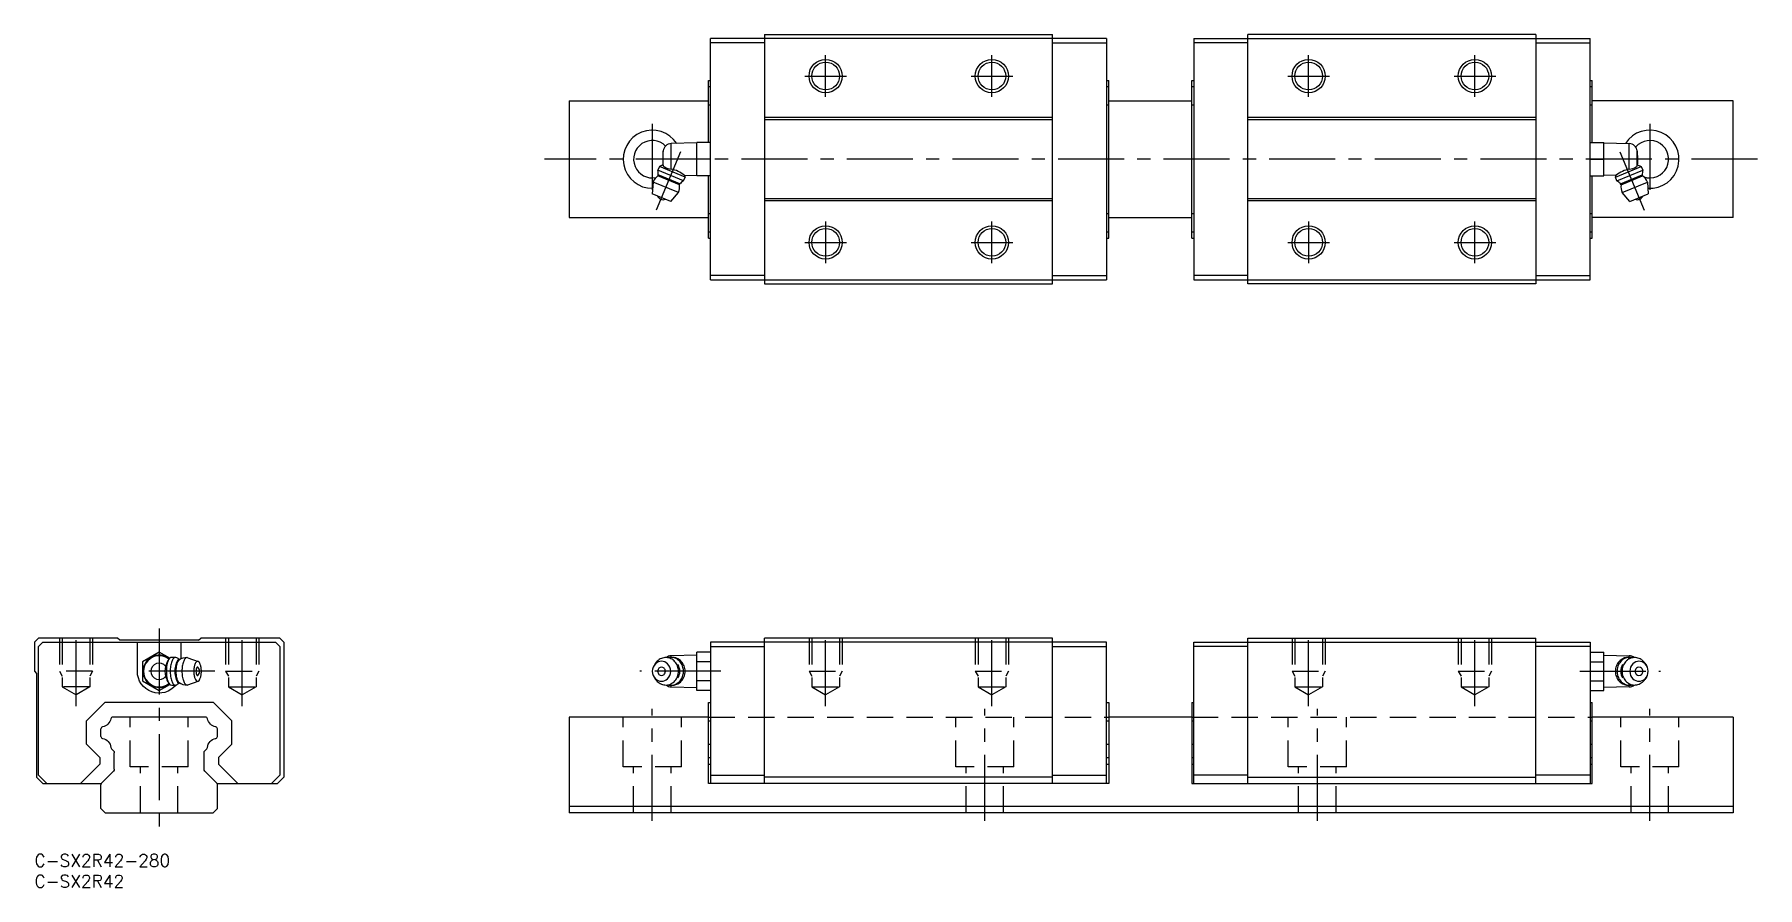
# Model space of a CAD drawing. Extents: x 0 to 415, y -8 to 197.
import ezdxf

# ---------------------------------------------------------------- set-up
doc = ezdxf.new("R2010")
doc.units = 0
doc.header["$LTSCALE"] = 0.5
doc.linetypes.add('CENTER', pattern=[50.8, 31.75, -6.35, 6.35, -6.35])
doc.linetypes.add('DASHED', pattern=[19.05, 12.7, -6.35])
for name, color, linetype in [('MSM_CENTER', 1, 'CENTER'), ('MSM_CONTINUOUS', 7, 'CONTINUOUS'), ('MSM_DASHED', 4, 'DASHED'), ('MSM_NARROW', 5, 'CONTINUOUS'), ('MSM_PART_NUMBER', 7, 'CONTINUOUS')]:
    doc.layers.add(name, color=color, linetype=linetype)
doc.styles.get("Standard").update_dxf_attribs({"font": 'txt.shx', "height": 3, "bigfont": 'bigfont.shx'})

# ---------------------------------------------------------------- blocks, each defined once
blk = doc.blocks.new('*U53')
at = {"layer": 'MSM_PART_NUMBER'}
blk.add_text('C-SX2R42-280', height=3, dxfattribs=at).set_placement((0, -3))
blk = doc.blocks.new('*U54')
at = {"layer": 'MSM_PART_NUMBER'}
blk.add_text('C-SX2R42', height=3, dxfattribs=at).set_placement((0, -8))

msp = doc.modelspace()

# ---------------------------------------------------------------- linework, layer by layer
at = {"layer": 'MSM_CENTER'}
for p, q in [((190.34, 182.15), (190.34, 192.15)), ((230.34, 182.15), (230.34, 192.15)), ((306.54, 182.15), (306.54, 192.15)), ((346.54, 182.15), (346.54, 192.15)), ((185.34, 187.15), (195.34, 187.15)), ((225.34, 187.15), (235.34, 187.15)), ((301.54, 187.15), (311.54, 187.15)), ((341.54, 187.15), (351.54, 187.15)), ((148.64, 175.65), (148.64, 158.65)), ((388.64, 175.65), (388.64, 158.65)), ((414.54, 167.15), (122.74, 167.15)), ((155.43, 168.94), (149.6, 154.89)), ((381.45, 168.94), (387.27, 154.89)), ((190.34, 152.15), (190.34, 142.15)), ((230.34, 142.15), (230.34, 152.15)), ((306.54, 152.15), (306.54, 142.15)), ((346.54, 142.15), (346.54, 152.15)), ((185.34, 147.15), (195.34, 147.15)), ((225.34, 147.15), (235.34, 147.15)), ((301.54, 147.15), (311.54, 147.15)), ((341.54, 147.15), (351.54, 147.15)), ((10, 35.59), (10, 54.3)), ((30, 54.29), (30, 5.97)), ((50, 35.59), (50, 54.3)), ((190.34, 35.59), (190.34, 54)), ((230.34, 35.59), (230.34, 54)), ((306.54, 35.59), (306.54, 54)), ((346.54, 35.59), (346.54, 54)), ((43.36, 44), (27.08, 44)), ((165.09, 44), (145.67, 44)), ((371.78, 44), (391.2, 44)), ((148.64, 8), (148.64, 35)), ((228.64, 8), (228.64, 35)), ((308.64, 8), (308.64, 35)), ((388.64, 8), (388.64, 35))]:
    msp.add_line(p, q, dxfattribs=at)
at = {"layer": 'MSM_CONTINUOUS'}
for p, q in [((162.64, 138.15), (162.64, 196.15)), ((257.94, 196.15), (162.64, 196.15)), ((175.64, 195.15), (162.64, 195.15)), ((175.64, 197.15), (244.94, 197.15)), ((175.64, 197.15), (175.64, 137.15)), ((244.94, 137.15), (244.94, 197.15)), ((244.94, 195.15), (257.94, 195.15)), ((257.94, 196.15), (257.94, 138.15)), ((278.94, 196.15), (278.94, 138.15)), ((278.94, 196.15), (374.24, 196.15)), ((291.94, 195.15), (278.94, 195.15)), ((291.94, 137.15), (291.94, 197.15)), ((361.24, 197.15), (291.94, 197.15)), ((361.24, 197.15), (361.24, 137.15)), ((361.24, 195.15), (374.24, 195.15)), ((374.24, 138.15), (374.24, 196.15)), ((162.14, 171.15), (162.14, 186.1)), ((162.14, 186.1), (162.64, 186.1)), ((162.14, 184.65), (162.64, 184.65)), ((257.94, 186.1), (258.44, 186.1)), ((257.94, 184.65), (258.44, 184.65)), ((258.44, 148.2), (258.44, 186.1)), ((278.44, 148.2), (278.44, 186.1)), ((278.44, 186.1), (278.94, 186.1)), ((278.44, 184.65), (278.94, 184.65)), ((374.24, 186.1), (374.74, 186.1)), ((374.24, 184.65), (374.74, 184.65)), ((374.74, 171.15), (374.74, 186.1)), ((128.64, 181.15), (128.64, 153.15)), ((128.64, 181.15), (162.14, 181.15)), ((162.14, 180.2), (162.64, 180.2)), ((257.94, 180.2), (258.44, 180.2)), ((258.44, 181.15), (278.44, 181.15)), ((278.44, 180.2), (278.94, 180.2)), ((374.24, 180.2), (374.74, 180.2)), ((408.64, 181.15), (374.74, 181.15)), ((408.64, 153.15), (408.64, 181.15)), ((244.94, 177.15), (175.64, 177.15)), ((244.94, 176.65), (175.64, 176.65)), ((361.24, 177.15), (291.94, 177.15)), ((361.24, 176.65), (291.94, 176.65)), ((159.34, 171.05), (153.19, 170.89)), ((153.19, 164.74), (153.19, 170.89)), ((162.64, 171.15), (159.34, 171.15)), ((159.34, 163.15), (159.34, 171.15)), ((374.24, 171.15), (377.54, 171.15)), ((377.54, 163.15), (377.54, 171.15)), ((377.54, 171.05), (383.68, 170.89)), ((383.68, 164.74), (383.68, 170.89)), ((151.26, 165.59), (151.26, 169.13)), ((162.64, 167.15), (159.34, 167.15)), ((374.24, 167.15), (377.54, 167.15)), ((385.62, 165.59), (385.62, 169.13)), ((150.34, 165.43), (149.96, 164.5)), ((156.15, 161.94), (149.96, 164.5)), ((150.08, 163.37), (149.99, 163.14)), ((155.16, 160.99), (149.99, 163.14)), ((155.26, 161.22), (150.08, 163.37)), ((151.19, 165.78), (150.34, 165.43)), ((156.53, 162.86), (150.34, 165.43)), ((156.15, 161.94), (156.53, 162.86)), ((156.34, 163.32), (159.34, 163.25)), ((162.64, 163.15), (159.34, 163.15)), ((162.14, 148.2), (162.14, 163.15)), ((374.24, 163.15), (377.54, 163.15)), ((374.74, 148.2), (374.74, 163.15)), ((380.53, 163.32), (377.54, 163.25)), ((380.34, 162.86), (386.53, 165.43)), ((380.72, 161.94), (380.34, 162.86)), ((380.72, 161.94), (386.91, 164.5)), ((381.61, 161.22), (386.79, 163.37)), ((381.71, 160.99), (386.88, 163.14)), ((385.68, 165.78), (386.53, 165.43)), ((386.53, 165.43), (386.91, 164.5)), ((386.79, 163.37), (386.88, 163.14)), ((148.84, 161.66), (148.64, 158.83)), ((153.07, 156.99), (148.64, 158.83)), ((154.94, 159.14), (148.84, 161.66)), ((153.07, 156.99), (154.94, 159.14)), ((155.16, 160.99), (155.26, 161.22)), ((244.94, 157.65), (175.64, 157.65)), ((361.24, 157.65), (291.94, 157.65)), ((381.71, 160.99), (381.61, 161.22)), ((381.94, 159.14), (388.03, 161.66)), ((383.8, 156.99), (381.94, 159.14)), ((383.8, 156.99), (388.24, 158.83)), ((388.03, 161.66), (388.24, 158.83)), ((162.14, 154.1), (162.64, 154.1)), ((244.94, 157.15), (175.64, 157.15)), ((257.94, 154.1), (258.44, 154.1)), ((278.44, 154.1), (278.94, 154.1)), ((361.24, 157.15), (291.94, 157.15)), ((374.24, 154.1), (374.74, 154.1)), ((128.64, 153.15), (162.14, 153.15)), ((162.14, 149.65), (162.64, 149.65)), ((257.94, 149.65), (258.44, 149.65)), ((258.44, 153.15), (278.44, 153.15)), ((278.44, 149.65), (278.94, 149.65)), ((374.24, 149.65), (374.74, 149.65)), ((408.64, 153.15), (374.74, 153.15)), ((162.14, 148.2), (162.64, 148.2)), ((257.94, 148.2), (258.44, 148.2)), ((278.44, 148.2), (278.94, 148.2)), ((374.24, 148.2), (374.74, 148.2)), ((175.64, 139.15), (162.64, 139.15)), ((162.64, 138.15), (257.94, 138.15)), ((175.64, 137.15), (244.94, 137.15)), ((244.94, 139.15), (257.94, 139.15)), ((291.94, 139.15), (278.94, 139.15)), ((278.94, 138.15), (374.24, 138.15)), ((361.24, 137.15), (291.94, 137.15)), ((361.24, 139.15), (374.24, 139.15)), ((0, 51), (1, 52)), ((0, 51), (0, 44)), ((20, 52), (1, 52)), ((1, 50), (2, 51)), ((1, 19), (1, 50)), ((2, 51), (58, 51)), ((20.5, 51.5), (20, 52)), ((39.5, 51.5), (20.5, 51.5)), ((24.75, 44), (24.75, 51)), ((35.25, 51), (35.25, 46.97)), ((39.5, 51.5), (40, 52)), ((59, 52), (40, 52)), ((58, 51), (59, 50)), ((60, 51), (59, 52)), ((59, 50), (59, 19)), ((60, 51), (60, 18.5)), ((257.94, 51), (162.64, 51)), ((162.64, 51), (162.64, 17)), ((162.64, 50), (175.64, 50)), ((244.94, 52), (175.64, 52)), ((175.64, 17), (175.64, 52)), ((244.94, 17), (244.94, 52)), ((244.94, 50), (257.94, 50)), ((257.94, 17), (257.94, 51)), ((257.94, 17), (257.94, 51)), ((278.94, 51), (374.24, 51)), ((278.94, 17), (278.94, 51)), ((278.94, 17), (278.94, 51)), ((291.94, 50), (278.94, 50)), ((291.94, 52), (361.24, 52)), ((291.94, 17), (291.94, 52)), ((361.24, 17), (361.24, 52)), ((374.24, 50), (361.24, 50)), ((374.24, 51), (374.24, 17)), ((30, 48.62), (26, 46.31)), ((26, 46.31), (26, 41.69)), ((32.55, 47.14), (30, 48.62)), ((32.29, 46.83), (32.52, 47.11)), ((33.93, 47.35), (33.05, 47.35)), ((34.95, 46.8), (34.22, 47.26)), ((34.95, 46.8), (34.85, 46.8)), ((36.92, 47.27), (39.37, 46.38)), ((149.43, 45.95), (149.07, 45.41)), ((153.43, 47.35), (153.05, 47.35)), ((159.34, 47.9), (153.19, 47.74)), ((153.19, 47.35), (153.19, 47.74)), ((162.64, 48.62), (159.34, 48.62)), ((159.34, 39.38), (159.34, 48.62)), ((162.64, 46.31), (159.34, 46.31)), ((374.24, 48.62), (377.54, 48.62)), ((374.24, 46.31), (377.54, 46.31)), ((377.54, 39.38), (377.54, 48.62)), ((377.54, 47.9), (383.68, 47.74)), ((383.44, 47.35), (383.83, 47.35)), ((383.68, 47.35), (383.68, 47.74)), ((387.45, 45.95), (387.81, 45.41)), ((0, 44), (0.5, 43.5)), ((0.5, 43.5), (0.5, 18.5)), ((26, 41.69), (30, 39.38)), ((36.92, 40.73), (39.37, 41.62)), ((149.07, 42.59), (149.43, 42.05)), ((162.64, 41.69), (159.34, 41.69)), ((374.24, 41.69), (377.54, 41.69)), ((387.81, 42.59), (387.45, 42.05)), ((30, 39.38), (32.55, 40.86)), ((32.29, 41.17), (32.52, 40.89)), ((33.05, 40.65), (33.93, 40.65)), ((34.95, 41.2), (34.22, 40.74)), ((34.85, 41.2), (34.95, 41.2)), ((153.05, 40.65), (153.43, 40.65)), ((153.19, 40.26), (153.19, 40.65)), ((153.19, 40.26), (159.34, 40.1)), ((162.64, 39.38), (159.34, 39.38)), ((374.24, 39.38), (377.54, 39.38)), ((383.68, 40.26), (377.54, 40.1)), ((383.83, 40.65), (383.44, 40.65)), ((383.68, 40.26), (383.68, 40.65)), ((16.95, 36.5), (12.5, 32.05)), ((43.05, 36.5), (16.95, 36.5)), ((43.05, 36.5), (47.5, 32.05)), ((162.14, 17), (162.14, 36.5)), ((162.14, 36.5), (162.64, 36.5)), ((257.94, 36.5), (258.44, 36.5)), ((258.44, 36.5), (258.44, 17)), ((278.44, 36.5), (278.44, 17)), ((278.44, 36.5), (278.94, 36.5)), ((374.24, 36.5), (374.74, 36.5)), ((374.74, 17), (374.74, 36.5)), ((12.5, 26.45), (12.5, 32.05)), ((16, 28.35), (16, 30.15)), ((41.14, 33), (18.86, 33)), ((44, 28.35), (44, 30.15)), ((47.5, 26.45), (47.5, 32.05)), ((128.64, 33), (128.64, 10)), ((162.14, 33), (128.64, 33)), ((162.14, 32.05), (162.64, 32.05)), ((257.94, 32.05), (258.44, 32.05)), ((278.44, 33), (258.44, 33)), ((278.44, 32.05), (278.94, 32.05)), ((374.24, 32.05), (374.74, 32.05)), ((408.64, 33), (374.74, 33)), ((408.64, 33), (408.64, 10)), ((12.5, 26.45), (15.7, 23.25)), ((18.99, 24.91), (18.54, 25.36)), ((41.01, 24.91), (41.46, 25.36)), ((47.5, 26.45), (44.3, 23.25)), ((162.14, 26.45), (162.64, 26.45)), ((257.94, 26.45), (258.44, 26.45)), ((278.44, 26.45), (278.94, 26.45)), ((374.24, 26.45), (374.74, 26.45)), ((11.05, 17), (15.7, 21.65)), ((15.7, 23.25), (15.7, 21.65)), ((19.2, 20.49), (19.2, 24.41)), ((40.8, 20.49), (40.8, 24.41)), ((44.3, 23.25), (44.3, 21.65)), ((48.95, 17), (44.3, 21.65)), ((162.14, 23.25), (162.64, 23.25)), ((162.14, 21.65), (162.64, 21.65)), ((257.94, 23.25), (258.44, 23.25)), ((257.94, 21.65), (258.44, 21.65)), ((278.44, 23.25), (278.94, 23.25)), ((278.44, 21.65), (278.94, 21.65)), ((374.24, 23.25), (374.74, 23.25)), ((374.24, 21.65), (374.74, 21.65)), ((0.5, 18.5), (2, 17)), ((3, 17), (1, 19)), ((2, 17), (16.06, 17)), ((16, 11), (16, 16.71)), ((16.21, 17.21), (18.99, 19.99)), ((43.79, 17.21), (41.01, 19.99)), ((43.94, 17), (58.5, 17)), ((44, 11), (44, 16.71)), ((59, 19), (57, 17)), ((58.5, 17), (60, 18.5)), ((258.44, 17), (162.14, 17)), ((162.64, 19), (175.64, 19)), ((244.94, 18.5), (175.64, 18.5)), ((244.94, 19), (257.94, 19)), ((278.44, 17), (374.74, 17)), ((291.94, 19), (278.94, 19)), ((291.94, 18.5), (361.24, 18.5)), ((374.24, 19), (361.24, 19)), ((17, 10), (16, 11)), ((17, 10), (43, 10)), ((43, 10), (44, 11)), ((408.64, 11.5), (128.64, 11.5)), ((408.64, 10), (128.64, 10))]:
    msp.add_line(p, q, dxfattribs=at)
for centre in [(190.34, 187.15), (230.34, 187.15), (306.54, 187.15), (346.54, 187.15), (190.34, 147.15), (230.34, 147.15), (306.54, 147.15), (346.54, 147.15)]:
    msp.add_circle(centre, 3.32, dxfattribs=at)
for centre, radius, start, end in [((148.64, 167.15), 7, 32.6278, 270.7457), ((388.64, 167.15), 7, 265.9215, 147.4736), ((148.64, 167.15), 4.5, 44.6946, 281.3415), ((153.24, 168.89), 2, 91.5, 173.1091), ((383.63, 168.89), 2, 6.8909, 88.5), ((388.64, 167.15), 4.5, 251.2832, 139.2162), ((167.64, 167.15), 16.5, 173.1091, 184.7557), ((369.24, 167.15), 16.5, 355.2443, 6.8909), ((151.91, 160.45), 3.3, 125.5333, 158.4184), ((144.09, 163.28), 6, 0.8534, 11.7682), ((164.47, 170.12), 13.97, 198.0916, 198.8983), ((152.01, 166.01), 0.868, 208.9727, 237.3262), ((153.73, 169.12), 4.41, 240.3675, 262.9869), ((152.05, 157.98), 6.85, 51.2501, 80.4483), ((159.44, 156.92), 6, 123.2318, 134.1466), ((164.91, 166.6), 9.18, 200.9384, 204.0681), ((371.96, 166.6), 9.18, 335.9319, 339.0616), ((384.82, 157.98), 6.85, 99.5517, 128.7499), ((377.44, 156.92), 6, 45.8534, 56.7682), ((383.15, 169.12), 4.41, 277.0131, 299.6325), ((384.86, 166.01), 0.868, 302.6738, 331.0273), ((372.4, 170.12), 13.97, 341.1017, 341.9084), ((392.79, 163.28), 6, 168.2318, 179.1466), ((384.97, 160.45), 3.3, 21.5816, 54.4667), ((151.21, 158.78), 1.37, 200.7713, 294.2287), ((151.91, 160.45), 3.3, 336.5816, 9.4667), ((384.97, 160.45), 3.3, 170.5333, 203.4184), ((385.66, 158.78), 1.37, 245.7713, 339.2287), ((16.79, 44), 6.53, 115.3093, 115.3192), ((43.21, 44), 6.53, 64.6808, 64.6907), ((183.55, 44), 6.53, 64.6808, 64.6907), ((223.55, 44), 6.53, 64.6808, 64.6907), ((299.75, 44), 6.53, 64.6808, 64.6907), ((339.75, 44), 6.53, 64.6808, 64.6907), ((30, 44), 3.9, 50.9718, 309.0282), ((30, 44), 3.74, 51.0329, 308.9671), ((30, 44), 1.98, 38.259, 321.741), ((39.42, 42.89), 8.2, 155.5597, 163.4295), ((38.25, 44.22), 6.52, 160.718, 176.1614), ((33.88, 45.48), 2.09, 139.5538, 157.3697), ((34.24, 45.62), 2.27, 139.598, 160.8002), ((33.04, 46.67), 0.68, 89.8146, 141.4349), ((39.01, 44.28), 6.35, 163.1981, 173.801), ((35.82, 45.29), 3, 146.419, 163.9372), ((34.1, 46.47), 0.918, 109.5055, 148.4502), ((33.93, 46.8), 0.551, 57.5252, 104.1804), ((38.78, 44.27), 4.99, 160.0114, 176.868), ((35.89, 45.35), 1.9, 139.598, 160.8002), ((37.5, 44.74), 3.41, 153.6234, 167.265), ((34.89, 46.23), 0.569, 93.4944, 141.4349), ((35.57, 45.73), 1.24, 128.03, 154.984), ((36.69, 44.01), 3.29, 89.1369, 124.9824), ((42.58, 44.13), 7.09, 166.5793, 176.0477), ((39.5, 44.9), 3.92, 152.982, 167.0658), ((37.25, 46.09), 1.38, 126.0403, 154.4616), ((36.74, 46.78), 0.519, 70.0924, 125.2235), ((41.1, 44.71), 2.69, 151.4947, 166.6232), ((39.52, 45.6), 0.885, 121.2698, 153.2617), ((39.24, 46.03), 0.371, 61.134, 118.866), ((38.96, 45.6), 0.885, 26.7383, 58.7302), ((37.38, 44.71), 2.69, 13.3768, 28.5053), ((151.17, 44), 2.53, 134.7224, 225.2776), ((150.85, 44.31), 2.09, 45.5005, 134.4995), ((152.05, 44.19), 3.16, 123.7997, 146.1384), ((151.91, 44.39), 2.91, 100.3514, 123.7661), ((151.89, 44.48), 2.82, 76.348, 100.2493), ((153.24, 45.74), 2, 91.5, 128.7532), ((150.54, 44), 2.53, 314.7224, 45.2776), ((153.05, 44.41), 2.94, 80.5353, 103.929), ((151.86, 44.37), 2.94, 52.9859, 76.2524), ((153.42, 44.41), 2.94, 53.8898, 89.8488), ((153.04, 44.41), 2.95, 57.3307, 80.285), ((151.7, 44.16), 3.2, 30.981, 52.964), ((151.48, 44.02), 3.46, 10.1721, 31.0278), ((152.9, 44.2), 3.19, 35.5149, 57.2955), ((152.28, 44), 2.98, 327.435, 32.5652), ((153.25, 44.17), 3.23, 31.5185, 53.9499), ((152.68, 44.04), 3.46, 14.9361, 35.548), ((153.02, 44.03), 3.51, 10.3156, 31.5664), ((383.85, 44.03), 3.51, 148.4336, 169.6844), ((384.19, 44.04), 3.46, 144.452, 165.0639), ((383.62, 44.17), 3.23, 126.0501, 148.4815), ((383.97, 44.2), 3.19, 122.7045, 144.4851), ((384.6, 44), 2.98, 147.4348, 212.565), ((383.45, 44.41), 2.94, 90.1512, 126.1102), ((385.4, 44.02), 3.46, 148.9722, 169.8279), ((383.84, 44.41), 2.95, 99.715, 122.6693), ((385.17, 44.16), 3.2, 127.036, 149.019), ((385.02, 44.37), 2.94, 103.7476, 127.0141), ((383.82, 44.41), 2.94, 76.071, 99.4647), ((383.63, 45.74), 2, 51.2468, 88.5), ((386.34, 44), 2.53, 134.7224, 225.2776), ((384.99, 44.48), 2.82, 79.7507, 103.652), ((386.02, 44.31), 2.09, 45.5005, 134.4995), ((384.96, 44.39), 2.91, 56.2339, 79.6486), ((384.83, 44.19), 3.16, 33.8616, 56.2003), ((385.7, 44), 2.53, 314.7224, 45.2776), ((35.49, 44), 4.12, 162.6982, 197.3018), ((39.42, 45.11), 8.2, 196.5705, 204.4403), ((40.4, 44), 8.68, 175.683, 184.317), ((38.25, 43.78), 6.52, 183.8386, 199.282), ((33.88, 42.52), 2.09, 202.6303, 220.4462), ((34.24, 42.38), 2.27, 199.1998, 220.402), ((41.22, 44), 8.58, 173.5184, 186.4816), ((39.01, 43.72), 6.35, 186.199, 196.8019), ((35.82, 42.71), 3, 196.0628, 213.581), ((41.04, 44), 7.26, 175.683, 184.317), ((38.78, 43.73), 4.99, 183.132, 199.9886), ((41.27, 44), 7.26, 175.8885, 184.1115), ((40.07, 44.11), 6.05, 166.8119, 176.1003), ((40.07, 43.89), 6.05, 183.8997, 193.1881), ((35.89, 42.65), 1.9, 199.1998, 220.402), ((37.5, 43.26), 3.41, 192.735, 206.3766), ((35.57, 42.27), 1.24, 205.016, 231.97), ((44.04, 44), 8.56, 175.825, 184.175), ((42.58, 43.87), 7.09, 183.9523, 193.4207), ((39.5, 43.1), 3.92, 192.9342, 207.018), ((44.54, 44), 6.22, 175.683, 184.317), ((43.41, 44.11), 5.09, 166.0541, 175.9315), ((43.41, 43.89), 5.09, 184.0685, 193.9459), ((41.1, 43.29), 2.69, 193.3768, 208.5053), ((39.52, 42.4), 0.885, 206.7383, 238.7302), ((41.42, 44), 2.56, 173.7782, 186.2218), ((40.8, 44.08), 1.94, 164.0092, 174.023), ((40.8, 43.92), 1.94, 185.977, 195.9908), ((39.88, 44.35), 0.977, 148.743, 164.6112), ((39.88, 43.65), 0.977, 195.3888, 211.257), ((39.32, 44.7), 0.321, 116.9113, 150.4592), ((39.32, 43.3), 0.321, 209.5408, 243.0887), ((39.24, 41.97), 0.371, 241.134, 298.866), ((39.24, 44.85), 0.155, 58.6993, 113.8023), ((39.24, 43.15), 0.155, 246.1977, 301.3007), ((38.4, 44), 1.34, 313.2338, 46.7662), ((38.96, 42.4), 0.885, 301.2698, 333.2617), ((37.38, 43.29), 2.69, 331.4947, 346.6232), ((35.06, 44.11), 5.09, 4.0685, 13.9459), ((35.06, 43.89), 5.09, 346.0541, 355.9315), ((33.94, 44), 6.22, 355.683, 4.317), ((150.85, 43.69), 2.09, 225.5005, 314.4995), ((152.05, 43.81), 3.15, 213.8629, 236.2875), ((150.99, 44), 1.06, 134.7224, 225.2776), ((150.85, 44.13), 0.872, 45.5005, 134.4995), ((150.85, 43.87), 0.872, 225.5005, 314.4995), ((150.72, 44), 1.06, 314.7224, 45.2776), ((151.7, 43.84), 3.2, 307.1224, 329.1003), ((151.47, 43.98), 3.46, 329.0534, 349.9059), ((152.9, 43.8), 3.19, 302.7045, 324.4851), ((151.38, 44), 3.55, 349.7879, 10.29), ((153.25, 43.83), 3.23, 306.0501, 328.4815), ((152.68, 43.96), 3.46, 324.452, 345.0638), ((153.02, 43.97), 3.51, 328.4336, 349.6844), ((152.53, 44), 3.61, 344.994, 15.006), ((152.91, 44), 3.62, 349.6015, 10.3985), ((383.96, 44), 3.62, 169.6015, 190.3985), ((383.85, 43.97), 3.51, 190.3156, 211.5664), ((384.34, 44), 3.61, 164.994, 195.006), ((384.19, 43.96), 3.46, 194.9362, 215.548), ((383.62, 43.83), 3.23, 211.5185, 233.9499), ((383.97, 43.8), 3.19, 215.5149, 237.2955), ((385.49, 44), 3.55, 169.71, 190.2121), ((385.4, 43.98), 3.46, 190.0941, 210.9466), ((385.18, 43.84), 3.2, 210.8997, 232.8776), ((386.02, 43.69), 2.09, 225.5005, 314.4995), ((386.15, 44), 1.06, 134.7224, 225.2776), ((386.02, 44.13), 0.872, 45.5005, 134.4995), ((386.02, 43.87), 0.872, 225.5005, 314.4995), ((384.83, 43.81), 3.15, 303.7125, 326.1371), ((385.89, 44), 1.06, 314.7224, 45.2776), ((33.04, 41.33), 0.68, 218.5651, 270.1854), ((34.1, 41.53), 0.918, 211.5498, 250.4945), ((33.93, 41.2), 0.551, 255.8196, 302.4748), ((34.89, 41.77), 0.569, 218.5651, 266.5056), ((36.69, 43.99), 3.29, 235.0186, 270.862), ((37.25, 41.91), 1.38, 205.5384, 233.9597), ((36.74, 41.22), 0.519, 234.7765, 289.9076), ((151.91, 43.61), 2.91, 236.3214, 259.7399), ((151.89, 43.52), 2.82, 259.8421, 283.7431), ((153.24, 42.26), 2, 231.2468, 268.5), ((153.05, 43.59), 2.94, 256.0709, 279.4649), ((151.85, 43.63), 2.94, 283.8385, 307.1008), ((153.42, 43.59), 2.94, 270.1167, 306.1107), ((153.04, 43.59), 2.95, 279.715, 302.6693), ((383.45, 43.59), 2.94, 233.8893, 269.8833), ((383.84, 43.59), 2.95, 237.3307, 260.285), ((385.02, 43.63), 2.94, 232.8992, 256.1615), ((383.82, 43.59), 2.94, 260.5351, 283.9291), ((383.63, 42.26), 2, 271.5, 308.7532), ((384.99, 43.52), 2.82, 256.2569, 280.1579), ((384.97, 43.61), 2.91, 280.2601, 303.6786), ((16.5, 30.15), 0.5, 100.6497, 180), ((18.86, 32.5), 0.5, 90, 169.2555), ((41.14, 32.5), 0.5, 10.7445, 90), ((43.5, 30.15), 0.5, 0, 79.3503), ((16.5, 28.35), 0.5, 180, 259.3503), ((18.9, 25.71), 0.5, 185.1338, 225), ((41.1, 25.71), 0.5, 315, 354.8662), ((43.5, 28.35), 0.5, 280.6497, 0), ((16.7, 16.71), 0.7, 135, 180), ((43.3, 16.71), 0.7, 0, 45)]:
    msp.add_arc(centre, radius, start, end, dxfattribs=at)
at = {"layer": 'MSM_CONTINUOUS', "extrusion": (0, 0, -1)}
for centre, radius, start, end in [((-30, 44), 5.25, 219.4115, 0), ((-15.95, 33.05), 2.45, 190.7467, 259.3484), ((-44.05, 33.05), 2.45, 280.6516, 349.2533), ((-15.95, 25.45), 2.45, 100.6519, 174.8643), ((-18.5, 24.41), 0.7, 135, 180), ((-41.5, 24.41), 0.7, 360, 45), ((-44.05, 25.45), 2.45, 5.1357, 79.3481), ((-18.5, 20.49), 0.7, 180, 225), ((-41.5, 20.49), 0.7, 315, 0)]:
    msp.add_arc(centre, radius, start, end, dxfattribs=at)
at = {"layer": 'MSM_DASHED'}
for p, q in [((6, 52), (6, 44)), ((6.68, 52), (6.68, 40.25)), ((13.32, 52), (13.32, 40.25)), ((14, 52), (14, 44)), ((46, 52), (46, 44)), ((46.68, 52), (46.68, 40.25)), ((53.32, 52), (53.32, 40.25)), ((54, 52), (54, 44)), ((186.34, 52), (186.34, 44)), ((187.01, 52), (187.01, 40.25)), ((193.66, 52), (193.66, 40.25)), ((194.34, 52), (194.34, 44)), ((226.34, 52), (226.34, 44)), ((227.01, 52), (227.01, 40.25)), ((233.66, 52), (233.66, 40.25)), ((234.34, 52), (234.34, 44)), ((302.54, 52), (302.54, 44)), ((303.21, 52), (303.21, 40.25)), ((309.86, 52), (309.86, 40.25)), ((310.54, 52), (310.54, 44)), ((342.54, 52), (342.54, 44)), ((343.21, 52), (343.21, 40.25)), ((349.86, 52), (349.86, 40.25)), ((350.54, 52), (350.54, 44)), ((14, 44), (6, 44)), ((6, 44), (6.68, 42.83)), ((14, 44), (13.32, 42.83)), ((46, 44), (54, 44)), ((46, 44), (46.68, 42.83)), ((54, 44), (53.32, 42.83)), ((186.34, 44), (194.34, 44)), ((186.34, 44), (187.01, 42.83)), ((194.34, 44), (193.66, 42.83)), ((226.34, 44), (234.34, 44)), ((226.34, 44), (227.01, 42.83)), ((234.34, 44), (233.66, 42.83)), ((302.54, 44), (310.54, 44)), ((302.54, 44), (303.21, 42.83)), ((310.54, 44), (309.86, 42.83)), ((342.54, 44), (350.54, 44)), ((342.54, 44), (343.21, 42.83)), ((350.54, 44), (349.86, 42.83)), ((13.32, 40.25), (6.68, 40.25)), ((6.68, 40.25), (10, 38.33)), ((13.32, 40.25), (10, 38.33)), ((46.68, 40.25), (53.32, 40.25)), ((46.68, 40.25), (50, 38.33)), ((53.32, 40.25), (50, 38.33)), ((187.01, 40.25), (193.66, 40.25)), ((187.01, 40.25), (190.34, 38.33)), ((193.66, 40.25), (190.34, 38.33)), ((227.01, 40.25), (233.66, 40.25)), ((227.01, 40.25), (230.34, 38.33)), ((233.66, 40.25), (230.34, 38.33)), ((303.21, 40.25), (309.86, 40.25)), ((303.21, 40.25), (306.54, 38.33)), ((309.86, 40.25), (306.54, 38.33)), ((343.21, 40.25), (349.86, 40.25)), ((343.21, 40.25), (346.54, 38.33)), ((349.86, 40.25), (346.54, 38.33)), ((23, 21), (23, 33)), ((37, 21), (37, 33)), ((141.64, 21), (141.64, 33)), ((155.64, 21), (155.64, 33)), ((162.14, 33), (258.44, 33)), ((221.64, 21), (221.64, 33)), ((235.64, 21), (235.64, 33)), ((278.44, 33), (374.74, 33)), ((301.64, 21), (301.64, 33)), ((315.64, 21), (315.64, 33)), ((381.64, 21), (381.64, 33)), ((395.64, 21), (395.64, 33)), ((37, 21), (23, 21)), ((25.5, 10), (25.5, 21)), ((34.5, 10), (34.5, 21)), ((155.64, 21), (141.64, 21)), ((144.14, 10), (144.14, 21)), ((153.14, 10), (153.14, 21)), ((235.64, 21), (221.64, 21)), ((224.14, 10), (224.14, 21)), ((233.14, 10), (233.14, 21)), ((315.64, 21), (301.64, 21)), ((304.14, 10), (304.14, 21)), ((313.14, 10), (313.14, 21)), ((395.64, 21), (381.64, 21)), ((384.14, 10), (384.14, 21)), ((393.14, 10), (393.14, 21))]:
    msp.add_line(p, q, dxfattribs=at)
at = {"layer": 'MSM_NARROW'}
for centre in [(190.34, 187.15), (230.34, 187.15), (306.54, 187.15), (346.54, 187.15), (190.34, 147.15), (230.34, 147.15), (306.54, 147.15), (346.54, 147.15)]:
    msp.add_circle(centre, 4, dxfattribs=at)

# ---------------------------------------------------------------- block references
at = {"layer": 'MSM_CONTINUOUS'}
for name in ['*U53', '*U54']:
    msp.add_blockref(name, (0, 0), dxfattribs=at)

doc.saveas('drawing.dxf')
